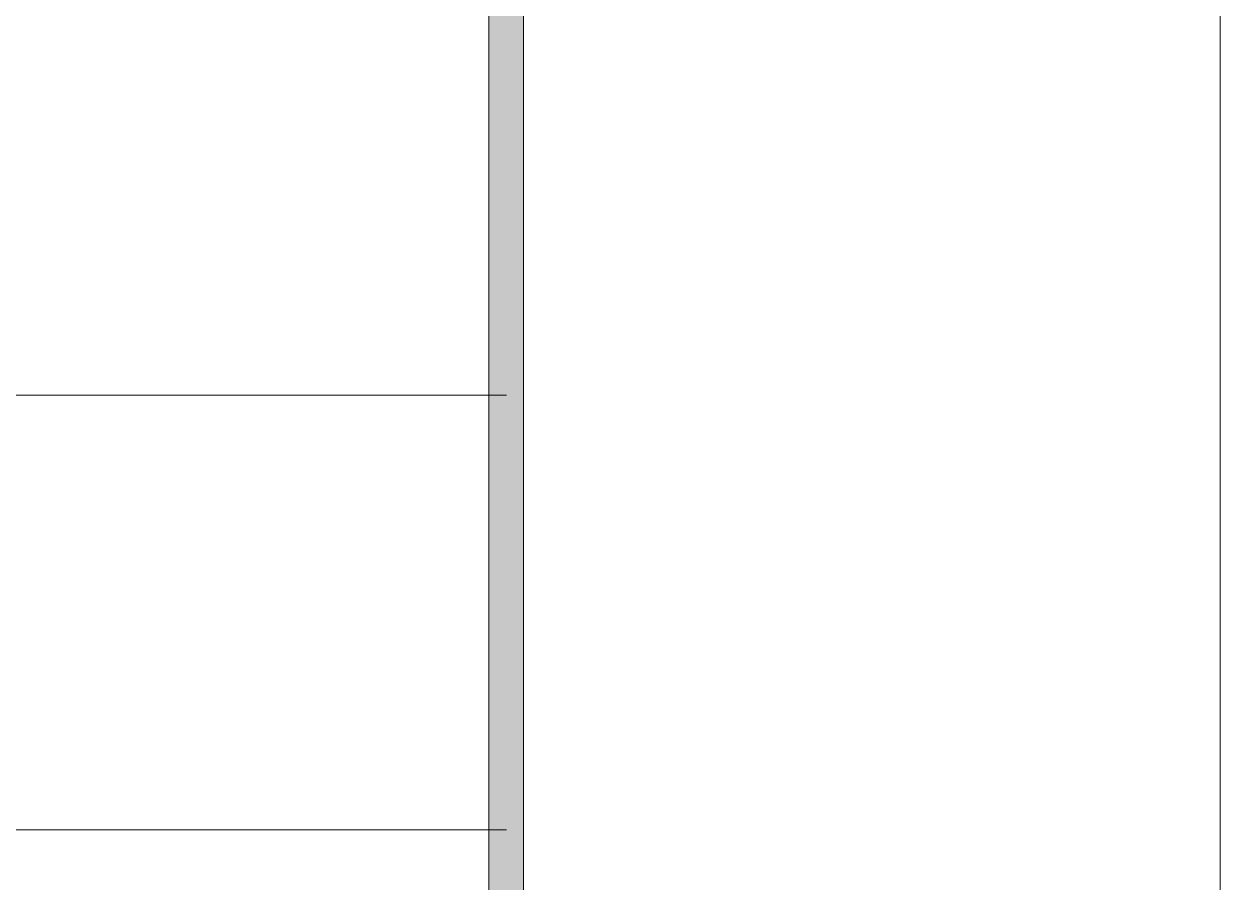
# Model space of a CAD drawing. Header units: millimetres. Extents: x 0 to 414, y 0 to 292.
# Drawn here: x 397.58 to 414.08, y 91.55 to 103.39 of the extents above; entities that cross this region are included whole.
import ezdxf

# ---------------------------------------------------------------- set-up
doc = ezdxf.new("R2010")
doc.units = ezdxf.units.MM

msp = doc.modelspace()

# ---------------------------------------------------------------- hatches: boundary and pattern name
h = msp.add_hatch(color=0)
h.dxf.hatch_style = 2
h.paths.add_polyline_path([(404.473833, 9.609667), (403.997583, 10.085917), (403.997583, 282.380972), (404.473833, 282.857222)])
h = msp.add_hatch(color=0)
h.dxf.hatch_style = 2
h.paths.add_polyline_path([(397.788694, 95.881472), (397.788694, 96.929222)])
h = msp.add_hatch(color=0)
h.dxf.hatch_style = 2
h.paths.add_polyline_path([(397.841611, 96.103722), (397.841611, 96.929222)])
h = msp.add_hatch(color=0)
h.dxf.hatch_style = 2
h.paths.add_polyline_path([(397.841611, 96.103722), (397.841611, 96.929222)])
h = msp.add_hatch(color=0)
h.dxf.hatch_style = 2
h.paths.add_polyline_path([(397.862778, 96.117833), (397.862778, 96.929222)])
h = msp.add_hatch(color=0)
h.dxf.hatch_style = 2
h.paths.add_polyline_path([(397.866306, 96.121361), (397.866306, 96.929222)])
h = msp.add_hatch(color=0)
h.dxf.hatch_style = 2
h.paths.add_polyline_path([(397.961556, 96.167222), (397.961556, 96.93275)])
h = msp.add_hatch(color=0)
h.dxf.hatch_style = 2
h.paths.add_polyline_path([(397.965083, 96.167222), (397.965083, 96.93275)])
h = msp.add_hatch(color=0)
h.dxf.hatch_style = 2
h.paths.add_polyline_path([(397.965083, 96.167222), (397.965083, 96.93275)])
h = msp.add_hatch(color=0)
h.dxf.hatch_style = 2
h.paths.add_polyline_path([(397.965083, 96.167222), (397.965083, 96.93275)])
h = msp.add_hatch(color=0)
h.dxf.hatch_style = 2
h.paths.add_polyline_path([(397.965083, 96.167222), (397.965083, 96.93275)])
h = msp.add_hatch(color=0)
h.dxf.hatch_style = 2
h.paths.add_polyline_path([(397.968611, 96.167222), (397.968611, 96.93275)])
h = msp.add_hatch(color=0)
h.dxf.hatch_style = 2
h.paths.add_polyline_path([(397.968611, 96.167222), (397.968611, 96.93275)])
h = msp.add_hatch(color=0)
h.dxf.hatch_style = 2
h.paths.add_polyline_path([(397.972139, 96.167222), (397.972139, 96.93275)])
h = msp.add_hatch(color=0)
h.dxf.hatch_style = 2
h.paths.add_polyline_path([(397.972139, 96.167222), (397.972139, 96.93275)])
h = msp.add_hatch(color=0)
h.dxf.hatch_style = 2
h.paths.add_polyline_path([(397.975667, 96.167222), (397.975667, 96.93275)])
h = msp.add_hatch(color=0)
h.dxf.hatch_style = 2
h.paths.add_polyline_path([(397.975667, 96.167222), (397.975667, 96.93275)])
h = msp.add_hatch(color=0)
h.dxf.hatch_style = 2
h.paths.add_polyline_path([(397.979194, 96.167222), (397.979194, 96.93275)])
h = msp.add_hatch(color=0)
h.dxf.hatch_style = 2
h.paths.add_polyline_path([(397.996833, 96.167222), (397.996833, 96.922167)])
h = msp.add_hatch(color=0)
h.dxf.hatch_style = 2
h.paths.add_polyline_path([(397.996833, 96.167222), (397.996833, 96.922167)])
h = msp.add_hatch(color=0)
h.dxf.hatch_style = 2
h.paths.add_polyline_path([(398.501306, 96.347139), (398.501306, 96.879833)])
h = msp.add_hatch(color=0)
h.dxf.hatch_style = 2
h.paths.add_polyline_path([(398.504833, 96.347139), (398.504833, 96.879833)])
h = msp.add_hatch(color=0)
h.dxf.hatch_style = 2
h.paths.add_polyline_path([(398.603611, 96.4565), (398.603611, 96.904528)])
h = msp.add_hatch(color=0)
h.dxf.hatch_style = 2
h.paths.add_polyline_path([(398.603611, 96.4565), (398.603611, 96.904528)])
h = msp.add_hatch(color=0)
h.dxf.hatch_style = 2
h.paths.add_polyline_path([(398.698861, 96.544694), (398.698861, 96.862194)])
h = msp.add_hatch(color=0)
h.dxf.hatch_style = 2
h.paths.add_polyline_path([(397.739306, 95.405222), (397.739306, 96.703444)])
h = msp.add_hatch(color=0)
h.dxf.hatch_style = 2
h.paths.add_polyline_path([(398.480139, 96.340083), (398.480139, 96.703444)])
h = msp.add_hatch(color=0)
h.dxf.hatch_style = 2
h.paths.add_polyline_path([(398.483667, 96.340083), (398.483667, 96.731667)])
h = msp.add_hatch(color=0)
h.dxf.hatch_style = 2
h.paths.add_polyline_path([(398.712972, 96.565861), (398.712972, 96.795167)])
h = msp.add_hatch(color=0)
h.dxf.hatch_style = 2
h.paths.add_polyline_path([(398.437806, 96.325972), (398.437806, 96.55175)])
h = msp.add_hatch(color=0)
h.dxf.hatch_style = 2
h.paths.add_polyline_path([(398.444861, 96.3295), (398.444861, 96.555278)])
h = msp.add_hatch(color=0)
h.dxf.hatch_style = 2
h.paths.add_polyline_path([(398.4625, 96.333028), (398.4625, 96.562333)])
h = msp.add_hatch(color=0)
h.dxf.hatch_style = 2
h.paths.add_polyline_path([(398.469556, 96.336556), (398.469556, 96.565861)])
h = msp.add_hatch(color=0)
h.dxf.hatch_style = 2
h.paths.add_polyline_path([(397.651111, 95.405222), (397.651111, 96.452972)])
h = msp.add_hatch(color=0)
h.dxf.hatch_style = 2
h.paths.add_polyline_path([(397.658167, 95.405222), (397.658167, 96.452972)])
h = msp.add_hatch(color=0)
h.dxf.hatch_style = 2
h.paths.add_polyline_path([(397.718139, 95.405222), (397.718139, 96.463556)])
h = msp.add_hatch(color=0)
h.dxf.hatch_style = 2
h.paths.add_polyline_path([(398.085028, 96.167222), (398.085028, 96.428278)])
h = msp.add_hatch(color=0)
h.dxf.hatch_style = 2
h.paths.add_polyline_path([(398.092083, 96.167222), (398.092083, 96.428278)])
h = msp.add_hatch(color=0)
h.dxf.hatch_style = 2
h.paths.add_polyline_path([(398.120306, 96.195444), (398.120306, 96.431806)])
h = msp.add_hatch(color=0)
h.dxf.hatch_style = 2
h.paths.add_polyline_path([(398.120306, 96.195444), (398.120306, 96.431806)])
h = msp.add_hatch(color=0)
h.dxf.hatch_style = 2
h.paths.add_polyline_path([(398.120306, 96.191917), (398.120306, 96.428278)])
h = msp.add_hatch(color=0)
h.dxf.hatch_style = 2
h.paths.add_polyline_path([(398.123833, 96.195444), (398.123833, 96.431806)])
h = msp.add_hatch(color=0)
h.dxf.hatch_style = 2
h.paths.add_polyline_path([(398.123833, 96.195444), (398.123833, 96.431806)])
h = msp.add_hatch(color=0)
h.dxf.hatch_style = 2
h.paths.add_polyline_path([(398.127361, 96.198972), (398.127361, 96.431806)])
h = msp.add_hatch(color=0)
h.dxf.hatch_style = 2
h.paths.add_polyline_path([(398.180278, 96.248361), (398.180278, 96.431806)])
h = msp.add_hatch(color=0)
h.dxf.hatch_style = 2
h.paths.add_polyline_path([(398.180278, 96.248361), (398.180278, 96.431806)])
h = msp.add_hatch(color=0)
h.dxf.hatch_style = 2
h.paths.add_polyline_path([(398.180278, 96.248361), (398.180278, 96.431806)])
h = msp.add_hatch(color=0)
h.dxf.hatch_style = 2
h.paths.add_polyline_path([(398.187333, 96.251889), (398.187333, 96.431806)])
h = msp.add_hatch(color=0)
h.dxf.hatch_style = 2
h.paths.add_polyline_path([(398.204972, 96.255417), (398.204972, 96.431806)])
h = msp.add_hatch(color=0)
h.dxf.hatch_style = 2
h.paths.add_polyline_path([(398.212028, 96.258944), (398.212028, 96.431806)])
h = msp.add_hatch(color=0)
h.dxf.hatch_style = 2
h.paths.add_polyline_path([(398.212028, 96.258944), (398.212028, 96.431806)])
h = msp.add_hatch(color=0)
h.dxf.hatch_style = 2
h.paths.add_polyline_path([(398.212028, 96.258944), (398.212028, 96.431806)])
h = msp.add_hatch(color=0)
h.dxf.hatch_style = 2
h.paths.add_polyline_path([(398.212028, 96.258944), (398.212028, 96.431806)])
h = msp.add_hatch(color=0)
h.dxf.hatch_style = 2
h.paths.add_polyline_path([(398.219083, 96.258944), (398.219083, 96.431806)])
h = msp.add_hatch(color=0)
h.dxf.hatch_style = 2
h.paths.add_polyline_path([(398.219083, 96.258944), (398.219083, 96.431806)])
h = msp.add_hatch(color=0)
h.dxf.hatch_style = 2
h.paths.add_polyline_path([(398.222611, 96.262472), (398.222611, 96.435333)])
h = msp.add_hatch(color=0)
h.dxf.hatch_style = 2
h.paths.add_polyline_path([(398.222611, 96.262472), (398.222611, 96.435333)])
h = msp.add_hatch(color=0)
h.dxf.hatch_style = 2
h.paths.add_polyline_path([(398.226139, 96.262472), (398.226139, 96.438861)])
h = msp.add_hatch(color=0)
h.dxf.hatch_style = 2
h.paths.add_polyline_path([(398.226139, 96.262472), (398.226139, 96.438861)])
h = msp.add_hatch(color=0)
h.dxf.hatch_style = 2
h.paths.add_polyline_path([(398.226139, 96.262472), (398.226139, 96.438861)])
h = msp.add_hatch(color=0)
h.dxf.hatch_style = 2
h.paths.add_polyline_path([(398.250833, 96.269528), (398.250833, 96.452972)])
h = msp.add_hatch(color=0)
h.dxf.hatch_style = 2
h.paths.add_polyline_path([(398.254361, 96.269528), (398.254361, 96.452972)])
h = msp.add_hatch(color=0)
h.dxf.hatch_style = 2
h.paths.add_polyline_path([(398.254361, 96.269528), (398.254361, 96.452972)])
h = msp.add_hatch(color=0)
h.dxf.hatch_style = 2
h.paths.add_polyline_path([(398.254361, 96.273056), (398.254361, 96.452972)])
h = msp.add_hatch(color=0)
h.dxf.hatch_style = 2
h.paths.add_polyline_path([(398.360194, 96.304806), (398.360194, 96.516472)])
h = msp.add_hatch(color=0)
h.dxf.hatch_style = 2
h.paths.add_polyline_path([(398.360194, 96.304806), (398.360194, 96.516472)])
h = msp.add_hatch(color=0)
h.dxf.hatch_style = 2
h.paths.add_polyline_path([(398.360194, 96.304806), (398.360194, 96.516472)])
h = msp.add_hatch(color=0)
h.dxf.hatch_style = 2
h.paths.add_polyline_path([(398.363722, 96.304806), (398.363722, 96.516472)])
h = msp.add_hatch(color=0)
h.dxf.hatch_style = 2
h.paths.add_polyline_path([(398.363722, 96.304806), (398.363722, 96.516472)])
h = msp.add_hatch(color=0)
h.dxf.hatch_style = 2
h.paths.add_polyline_path([(398.36725, 96.304806), (398.36725, 96.52)])
h = msp.add_hatch(color=0)
h.dxf.hatch_style = 2
h.paths.add_polyline_path([(397.996833, 91.831583), (397.996833, 95.91675)])
h = msp.add_hatch(color=0)
h.dxf.hatch_style = 2
h.paths.add_polyline_path([(397.996833, 91.824528), (397.996833, 95.91675)])
h = msp.add_hatch(color=0)
h.dxf.hatch_style = 2
h.paths.add_polyline_path([(398.092083, 91.838639), (398.092083, 95.937917)])
h = msp.add_hatch(color=0)
h.dxf.hatch_style = 2
h.paths.add_polyline_path([(398.120306, 93.175667), (398.120306, 95.944972)])
h = msp.add_hatch(color=0)
h.dxf.hatch_style = 2
h.paths.add_polyline_path([(398.120306, 94.445667), (398.120306, 95.944972)])
h = msp.add_hatch(color=0)
h.dxf.hatch_style = 2
h.paths.add_polyline_path([(398.123833, 94.452722), (398.123833, 95.944972)])
h = msp.add_hatch(color=0)
h.dxf.hatch_style = 2
h.paths.add_polyline_path([(398.123833, 94.452722), (398.123833, 95.944972)])
h = msp.add_hatch(color=0)
h.dxf.hatch_style = 2
h.paths.add_polyline_path([(398.127361, 94.459778), (398.127361, 95.944972)])
h = msp.add_hatch(color=0)
h.dxf.hatch_style = 2
h.paths.add_polyline_path([(398.180278, 94.562083), (398.180278, 95.913222)])
h = msp.add_hatch(color=0)
h.dxf.hatch_style = 2
h.paths.add_polyline_path([(398.180278, 94.569139), (398.180278, 95.909694)])
h = msp.add_hatch(color=0)
h.dxf.hatch_style = 2
h.paths.add_polyline_path([(398.187333, 94.593833), (398.187333, 95.906167)])
h = msp.add_hatch(color=0)
h.dxf.hatch_style = 2
h.paths.add_polyline_path([(398.204972, 94.950139), (398.204972, 95.888528)])
h = msp.add_hatch(color=0)
h.dxf.hatch_style = 2
h.paths.add_polyline_path([(398.212028, 94.953667), (398.212028, 95.881472)])
h = msp.add_hatch(color=0)
h.dxf.hatch_style = 2
h.paths.add_polyline_path([(398.212028, 94.953667), (398.212028, 95.881472)])
h = msp.add_hatch(color=0)
h.dxf.hatch_style = 2
h.paths.add_polyline_path([(398.212028, 94.953667), (398.212028, 95.881472)])
h = msp.add_hatch(color=0)
h.dxf.hatch_style = 2
h.paths.add_polyline_path([(398.212028, 94.953667), (398.212028, 95.881472)])
h = msp.add_hatch(color=0)
h.dxf.hatch_style = 2
h.paths.add_polyline_path([(397.961556, 94.445667), (397.961556, 95.803861)])
h = msp.add_hatch(color=0)
h.dxf.hatch_style = 2
h.paths.add_polyline_path([(397.965083, 94.445667), (397.965083, 95.814444)])
h = msp.add_hatch(color=0)
h.dxf.hatch_style = 2
h.paths.add_polyline_path([(397.965083, 94.445667), (397.965083, 95.814444)])
h = msp.add_hatch(color=0)
h.dxf.hatch_style = 2
h.paths.add_polyline_path([(397.965083, 94.445667), (397.965083, 95.814444)])
h = msp.add_hatch(color=0)
h.dxf.hatch_style = 2
h.paths.add_polyline_path([(397.968611, 94.445667), (397.968611, 95.828556)])
h = msp.add_hatch(color=0)
h.dxf.hatch_style = 2
h.paths.add_polyline_path([(397.972139, 94.445667), (397.972139, 95.832083)])
h = msp.add_hatch(color=0)
h.dxf.hatch_style = 2
h.paths.add_polyline_path([(397.972139, 94.445667), (397.972139, 95.832083)])
h = msp.add_hatch(color=0)
h.dxf.hatch_style = 2
h.paths.add_polyline_path([(398.219083, 94.957194), (398.219083, 95.807389)])
h = msp.add_hatch(color=0)
h.dxf.hatch_style = 2
h.paths.add_polyline_path([(398.222611, 94.960722), (398.222611, 95.750944)])
h = msp.add_hatch(color=0)
h.dxf.hatch_style = 2
h.paths.add_polyline_path([(397.781639, 95.405222), (397.781639, 95.680389)])
h = msp.add_hatch(color=0)
h.dxf.hatch_style = 2
h.paths.add_polyline_path([(397.788694, 95.405222), (397.788694, 95.680389)])
h = msp.add_hatch(color=0)
h.dxf.hatch_style = 2
h.paths.add_polyline_path([(397.841611, 95.359361), (397.841611, 95.666278)])
h = msp.add_hatch(color=0)
h.dxf.hatch_style = 2
h.paths.add_polyline_path([(397.841611, 95.359361), (397.841611, 95.666278)])
h = msp.add_hatch(color=0)
h.dxf.hatch_style = 2
h.paths.add_polyline_path([(397.862778, 95.34525), (397.862778, 95.676861)])
h = msp.add_hatch(color=0)
h.dxf.hatch_style = 2
h.paths.add_polyline_path([(397.866306, 95.341722), (397.866306, 95.680389)])
h = msp.add_hatch(color=0)
h.dxf.hatch_style = 2
h.paths.add_polyline_path([(398.226139, 95.320556), (398.226139, 95.641583)])
h = msp.add_hatch(color=0)
h.dxf.hatch_style = 2
h.paths.add_polyline_path([(398.254361, 95.412278), (398.254361, 95.638056)])
h = msp.add_hatch(color=0)
h.dxf.hatch_style = 2
h.paths.add_polyline_path([(398.254361, 95.429917), (398.254361, 95.638056)])
h = msp.add_hatch(color=0)
h.dxf.hatch_style = 2
h.paths.add_polyline_path([(398.360194, 95.461667), (398.360194, 95.673333)])
h = msp.add_hatch(color=0)
h.dxf.hatch_style = 2
h.paths.add_polyline_path([(398.360194, 95.461667), (398.360194, 95.673333)])
h = msp.add_hatch(color=0)
h.dxf.hatch_style = 2
h.paths.add_polyline_path([(398.360194, 95.461667), (398.360194, 95.673333)])
h = msp.add_hatch(color=0)
h.dxf.hatch_style = 2
h.paths.add_polyline_path([(398.363722, 95.461667), (398.363722, 95.673333)])
h = msp.add_hatch(color=0)
h.dxf.hatch_style = 2
h.paths.add_polyline_path([(398.363722, 95.461667), (398.363722, 95.673333)])
h = msp.add_hatch(color=0)
h.dxf.hatch_style = 2
h.paths.add_polyline_path([(398.36725, 95.461667), (398.36725, 95.676861)])
h = msp.add_hatch(color=0)
h.dxf.hatch_style = 2
h.paths.add_polyline_path([(398.444861, 95.451083), (398.444861, 95.687444)])
h = msp.add_hatch(color=0)
h.dxf.hatch_style = 2
h.paths.add_polyline_path([(398.469556, 95.422861), (398.469556, 95.687444)])
h = msp.add_hatch(color=0)
h.dxf.hatch_style = 2
h.paths.add_polyline_path([(398.480139, 95.40875), (398.480139, 95.687444)])
h = msp.add_hatch(color=0)
h.dxf.hatch_style = 2
h.paths.add_polyline_path([(398.483667, 95.405222), (398.483667, 95.687444)])
h = msp.add_hatch(color=0)
h.dxf.hatch_style = 2
h.paths.add_polyline_path([(398.483667, 95.080667), (398.483667, 95.687444)])
h = msp.add_hatch(color=0)
h.dxf.hatch_style = 2
h.paths.add_polyline_path([(398.490722, 95.084194), (398.490722, 95.687444)])
h = msp.add_hatch(color=0)
h.dxf.hatch_style = 2
h.paths.add_polyline_path([(398.501306, 95.087722), (398.501306, 95.687444)])
h = msp.add_hatch(color=0)
h.dxf.hatch_style = 2
h.paths.add_polyline_path([(398.504833, 95.087722), (398.504833, 95.687444)])
h = msp.add_hatch(color=0)
h.dxf.hatch_style = 2
h.paths.add_polyline_path([(398.603611, 95.123), (398.603611, 95.683917)])
h = msp.add_hatch(color=0)
h.dxf.hatch_style = 2
h.paths.add_polyline_path([(398.603611, 95.126528), (398.603611, 95.683917)])
h = msp.add_hatch(color=0)
h.dxf.hatch_style = 2
h.paths.add_polyline_path([(398.698861, 95.158278), (398.698861, 95.655694)])
h = msp.add_hatch(color=0)
h.dxf.hatch_style = 2
h.paths.add_polyline_path([(398.705917, 95.161806), (398.705917, 95.652167)])
h = msp.add_hatch(color=0)
h.dxf.hatch_style = 2
h.paths.add_polyline_path([(398.705917, 95.161806), (398.705917, 95.652167)])
h = msp.add_hatch(color=0)
h.dxf.hatch_style = 2
h.paths.add_polyline_path([(398.712972, 95.165333), (398.712972, 95.652167)])
h = msp.add_hatch(color=0)
h.dxf.hatch_style = 2
h.paths.add_polyline_path([(398.712972, 95.165333), (398.712972, 95.652167)])
h = msp.add_hatch(color=0)
h.dxf.hatch_style = 2
h.paths.add_polyline_path([(398.7165, 95.165333), (398.7165, 95.648639)])
h = msp.add_hatch(color=0)
h.dxf.hatch_style = 2
h.paths.add_polyline_path([(398.7165, 95.165333), (398.7165, 95.648639)])
h = msp.add_hatch(color=0)
h.dxf.hatch_style = 2
h.paths.add_polyline_path([(398.723556, 95.168861), (398.723556, 95.620417)])
h = msp.add_hatch(color=0)
h.dxf.hatch_style = 2
h.paths.add_polyline_path([(398.226139, 94.96425), (398.226139, 95.320556)])
h = msp.add_hatch(color=0)
h.dxf.hatch_style = 2
h.paths.add_polyline_path([(398.226139, 94.96425), (398.226139, 95.320556)])
h = msp.add_hatch(color=0)
h.dxf.hatch_style = 2
h.paths.add_polyline_path([(398.250833, 94.974833), (398.250833, 95.228833)])
h = msp.add_hatch(color=0)
h.dxf.hatch_style = 2
h.paths.add_polyline_path([(398.254361, 94.978361), (398.254361, 95.225306)])
h = msp.add_hatch(color=0)
h.dxf.hatch_style = 2
h.paths.add_polyline_path([(398.254361, 94.978361), (398.254361, 95.225306)])
h = msp.add_hatch(color=0)
h.dxf.hatch_style = 2
h.paths.add_polyline_path([(398.254361, 94.978361), (398.254361, 95.221778)])
h = msp.add_hatch(color=0)
h.dxf.hatch_style = 2
h.paths.add_polyline_path([(398.4625, 95.070083), (398.4625, 95.225306)])
h = msp.add_hatch(color=0)
h.dxf.hatch_style = 2
h.paths.add_polyline_path([(398.480139, 95.077139), (398.480139, 95.278222)])
h = msp.add_hatch(color=0)
h.dxf.hatch_style = 2
h.paths.add_polyline_path([(398.483667, 95.080667), (398.483667, 95.28175)])
h = msp.add_hatch(color=0)
h.dxf.hatch_style = 2
h.paths.add_polyline_path([(398.360194, 95.034806), (398.360194, 95.1865)])
h = msp.add_hatch(color=0)
h.dxf.hatch_style = 2
h.paths.add_polyline_path([(398.360194, 95.034806), (398.360194, 95.1865)])
h = msp.add_hatch(color=0)
h.dxf.hatch_style = 2
h.paths.add_polyline_path([(398.360194, 95.034806), (398.360194, 95.1865)])
h = msp.add_hatch(color=0)
h.dxf.hatch_style = 2
h.paths.add_polyline_path([(398.363722, 95.034806), (398.363722, 95.1865)])
h = msp.add_hatch(color=0)
h.dxf.hatch_style = 2
h.paths.add_polyline_path([(398.363722, 95.034806), (398.363722, 95.1865)])
h = msp.add_hatch(color=0)
h.dxf.hatch_style = 2
h.paths.add_polyline_path([(398.36725, 95.038333), (398.36725, 95.1865)])
h = msp.add_hatch(color=0)
h.dxf.hatch_style = 2
h.paths.add_polyline_path([(398.437806, 95.063028), (398.437806, 95.1865)])
h = msp.add_hatch(color=0)
h.dxf.hatch_style = 2
h.paths.add_polyline_path([(398.444861, 95.066556), (398.444861, 95.1865)])
h = msp.add_hatch(color=0)
h.dxf.hatch_style = 2
h.paths.add_polyline_path([(397.841611, 94.435083), (397.841611, 94.890167)])
h = msp.add_hatch(color=0)
h.dxf.hatch_style = 2
h.paths.add_polyline_path([(397.841611, 94.435083), (397.841611, 94.890167)])
h = msp.add_hatch(color=0)
h.dxf.hatch_style = 2
h.paths.add_polyline_path([(397.862778, 94.438611), (397.862778, 94.897222)])
h = msp.add_hatch(color=0)
h.dxf.hatch_style = 2
h.paths.add_polyline_path([(398.603611, 94.671444), (398.603611, 94.928972)])
h = msp.add_hatch(color=0)
h.dxf.hatch_style = 2
h.paths.add_polyline_path([(398.603611, 94.671444), (398.603611, 94.925444)])
h = msp.add_hatch(color=0)
h.dxf.hatch_style = 2
h.paths.add_polyline_path([(398.698861, 94.674972), (398.698861, 94.946611)])
h = msp.add_hatch(color=0)
h.dxf.hatch_style = 2
h.paths.add_polyline_path([(398.705917, 94.674972), (398.705917, 94.946611)])
h = msp.add_hatch(color=0)
h.dxf.hatch_style = 2
h.paths.add_polyline_path([(398.705917, 94.674972), (398.705917, 94.946611)])
h = msp.add_hatch(color=0)
h.dxf.hatch_style = 2
h.paths.add_polyline_path([(398.712972, 94.674972), (398.712972, 94.946611)])
h = msp.add_hatch(color=0)
h.dxf.hatch_style = 2
h.paths.add_polyline_path([(398.712972, 94.674972), (398.712972, 94.946611)])
h = msp.add_hatch(color=0)
h.dxf.hatch_style = 2
h.paths.add_polyline_path([(398.7165, 94.674972), (398.7165, 94.946611)])
h = msp.add_hatch(color=0)
h.dxf.hatch_style = 2
h.paths.add_polyline_path([(398.7165, 94.674972), (398.7165, 94.946611)])
h = msp.add_hatch(color=0)
h.dxf.hatch_style = 2
h.paths.add_polyline_path([(398.723556, 94.674972), (398.723556, 94.946611)])
h = msp.add_hatch(color=0)
h.dxf.hatch_style = 2
h.paths.add_polyline_path([(398.723556, 94.674972), (398.723556, 94.946611)])
h = msp.add_hatch(color=0)
h.dxf.hatch_style = 2
h.paths.add_polyline_path([(398.730611, 94.674972), (398.730611, 94.946611)])
h = msp.add_hatch(color=0)
h.dxf.hatch_style = 2
h.paths.add_polyline_path([(397.651111, 94.420972), (397.651111, 94.809028)])
h = msp.add_hatch(color=0)
h.dxf.hatch_style = 2
h.paths.add_polyline_path([(397.658167, 94.420972), (397.658167, 94.809028)])
h = msp.add_hatch(color=0)
h.dxf.hatch_style = 2
h.paths.add_polyline_path([(397.718139, 94.428028), (397.718139, 94.833722)])
h = msp.add_hatch(color=0)
h.dxf.hatch_style = 2
h.paths.add_polyline_path([(397.721667, 94.428028), (397.721667, 94.83725)])
h = msp.add_hatch(color=0)
h.dxf.hatch_style = 2
h.paths.add_polyline_path([(397.739306, 94.428028), (397.739306, 94.844306)])
h = msp.add_hatch(color=0)
h.dxf.hatch_style = 2
h.paths.add_polyline_path([(397.739306, 94.428028), (397.739306, 94.844306)])
h = msp.add_hatch(color=0)
h.dxf.hatch_style = 2
h.paths.add_polyline_path([(397.781639, 94.431556), (397.781639, 94.861944)])
h = msp.add_hatch(color=0)
h.dxf.hatch_style = 2
h.paths.add_polyline_path([(397.788694, 94.431556), (397.788694, 94.865472)])
h = msp.add_hatch(color=0)
h.dxf.hatch_style = 2
h.paths.add_polyline_path([(398.204972, 94.660861), (398.204972, 94.851361)])
h = msp.add_hatch(color=0)
h.dxf.hatch_style = 2
h.paths.add_polyline_path([(398.212028, 94.660861), (398.212028, 94.823139)])
h = msp.add_hatch(color=0)
h.dxf.hatch_style = 2
h.paths.add_polyline_path([(398.212028, 94.660861), (398.212028, 94.823139)])
h = msp.add_hatch(color=0)
h.dxf.hatch_style = 2
h.paths.add_polyline_path([(398.212028, 94.660861), (398.212028, 94.823139)])
h = msp.add_hatch(color=0)
h.dxf.hatch_style = 2
h.paths.add_polyline_path([(398.219083, 94.664389), (398.219083, 94.823139)])
h = msp.add_hatch(color=0)
h.dxf.hatch_style = 2
h.paths.add_polyline_path([(398.219083, 94.664389), (398.219083, 94.823139)])
h = msp.add_hatch(color=0)
h.dxf.hatch_style = 2
h.paths.add_polyline_path([(398.222611, 94.664389), (398.222611, 94.823139)])
h = msp.add_hatch(color=0)
h.dxf.hatch_style = 2
h.paths.add_polyline_path([(398.222611, 94.664389), (398.222611, 94.823139)])
h = msp.add_hatch(color=0)
h.dxf.hatch_style = 2
h.paths.add_polyline_path([(398.226139, 94.664389), (398.226139, 94.826667)])
h = msp.add_hatch(color=0)
h.dxf.hatch_style = 2
h.paths.add_polyline_path([(398.226139, 94.664389), (398.226139, 94.826667)])
h = msp.add_hatch(color=0)
h.dxf.hatch_style = 2
h.paths.add_polyline_path([(398.226139, 94.664389), (398.226139, 94.826667)])
h = msp.add_hatch(color=0)
h.dxf.hatch_style = 2
h.paths.add_polyline_path([(398.250833, 94.664389), (398.250833, 94.830194)])
h = msp.add_hatch(color=0)
h.dxf.hatch_style = 2
h.paths.add_polyline_path([(398.254361, 94.664389), (398.254361, 94.830194)])
h = msp.add_hatch(color=0)
h.dxf.hatch_style = 2
h.paths.add_polyline_path([(398.254361, 94.664389), (398.254361, 94.830194)])
h = msp.add_hatch(color=0)
h.dxf.hatch_style = 2
h.paths.add_polyline_path([(398.254361, 94.664389), (398.254361, 94.830194)])
h = msp.add_hatch(color=0)
h.dxf.hatch_style = 2
h.paths.add_polyline_path([(398.360194, 94.667917), (398.360194, 94.840778)])
h = msp.add_hatch(color=0)
h.dxf.hatch_style = 2
h.paths.add_polyline_path([(398.360194, 94.667917), (398.360194, 94.840778)])
h = msp.add_hatch(color=0)
h.dxf.hatch_style = 2
h.paths.add_polyline_path([(398.360194, 94.667917), (398.360194, 94.840778)])
h = msp.add_hatch(color=0)
h.dxf.hatch_style = 2
h.paths.add_polyline_path([(398.363722, 94.667917), (398.363722, 94.840778)])
h = msp.add_hatch(color=0)
h.dxf.hatch_style = 2
h.paths.add_polyline_path([(398.363722, 94.667917), (398.363722, 94.840778)])
h = msp.add_hatch(color=0)
h.dxf.hatch_style = 2
h.paths.add_polyline_path([(398.36725, 94.667917), (398.36725, 94.840778)])
h = msp.add_hatch(color=0)
h.dxf.hatch_style = 2
h.paths.add_polyline_path([(398.437806, 94.667917), (398.437806, 94.840778)])
h = msp.add_hatch(color=0)
h.dxf.hatch_style = 2
h.paths.add_polyline_path([(398.444861, 94.667917), (398.444861, 94.840778)])
h = msp.add_hatch(color=0)
h.dxf.hatch_style = 2
h.paths.add_polyline_path([(398.4625, 94.667917), (398.4625, 94.844306)])
h = msp.add_hatch(color=0)
h.dxf.hatch_style = 2
h.paths.add_polyline_path([(398.469556, 94.667917), (398.469556, 94.844306)])
h = msp.add_hatch(color=0)
h.dxf.hatch_style = 2
h.paths.add_polyline_path([(398.480139, 94.671444), (398.480139, 94.844306)])
h = msp.add_hatch(color=0)
h.dxf.hatch_style = 2
h.paths.add_polyline_path([(398.483667, 94.671444), (398.483667, 94.844306)])
h = msp.add_hatch(color=0)
h.dxf.hatch_style = 2
h.paths.add_polyline_path([(398.483667, 94.671444), (398.483667, 94.844306)])
h = msp.add_hatch(color=0)
h.dxf.hatch_style = 2
h.paths.add_polyline_path([(398.490722, 94.671444), (398.490722, 94.844306)])
h = msp.add_hatch(color=0)
h.dxf.hatch_style = 2
h.paths.add_polyline_path([(398.501306, 94.671444), (398.501306, 94.844306)])
h = msp.add_hatch(color=0)
h.dxf.hatch_style = 2
h.paths.add_polyline_path([(398.504833, 94.671444), (398.504833, 94.847833)])
h = msp.add_hatch(color=0)
h.dxf.hatch_style = 2
h.paths.add_polyline_path([(397.965083, 93.606056), (397.965083, 94.322194)])
h = msp.add_hatch(color=0)
h.dxf.hatch_style = 2
h.paths.add_polyline_path([(397.965083, 93.609583), (397.965083, 94.315139)])
h = msp.add_hatch(color=0)
h.dxf.hatch_style = 2
h.paths.add_polyline_path([(397.965083, 92.251389), (397.965083, 92.787611)])
h = msp.add_hatch(color=0)
h.dxf.hatch_style = 2
h.paths.add_polyline_path([(397.965083, 92.251389), (397.965083, 92.780556)])

# ---------------------------------------------------------------- linework, layer by layer
at = {"color": 0, "lineweight": 0}
for points in [[(0, 0), (0, 292.466889), (414.0835, 292.466889), (414.0835, 0)], [(404.473833, 9.609667), (403.997583, 10.085917), (403.997583, 282.380972), (404.473833, 282.857222)]]:
    msp.add_lwpolyline(points, close=True, dxfattribs=at)
for points in [[(354.957944, 98.269778), (404.237472, 98.269778)], [(354.957944, 92.276083), (404.237472, 92.276083)]]:
    msp.add_lwpolyline(points, dxfattribs=at)

doc.saveas('drawing.dxf')
